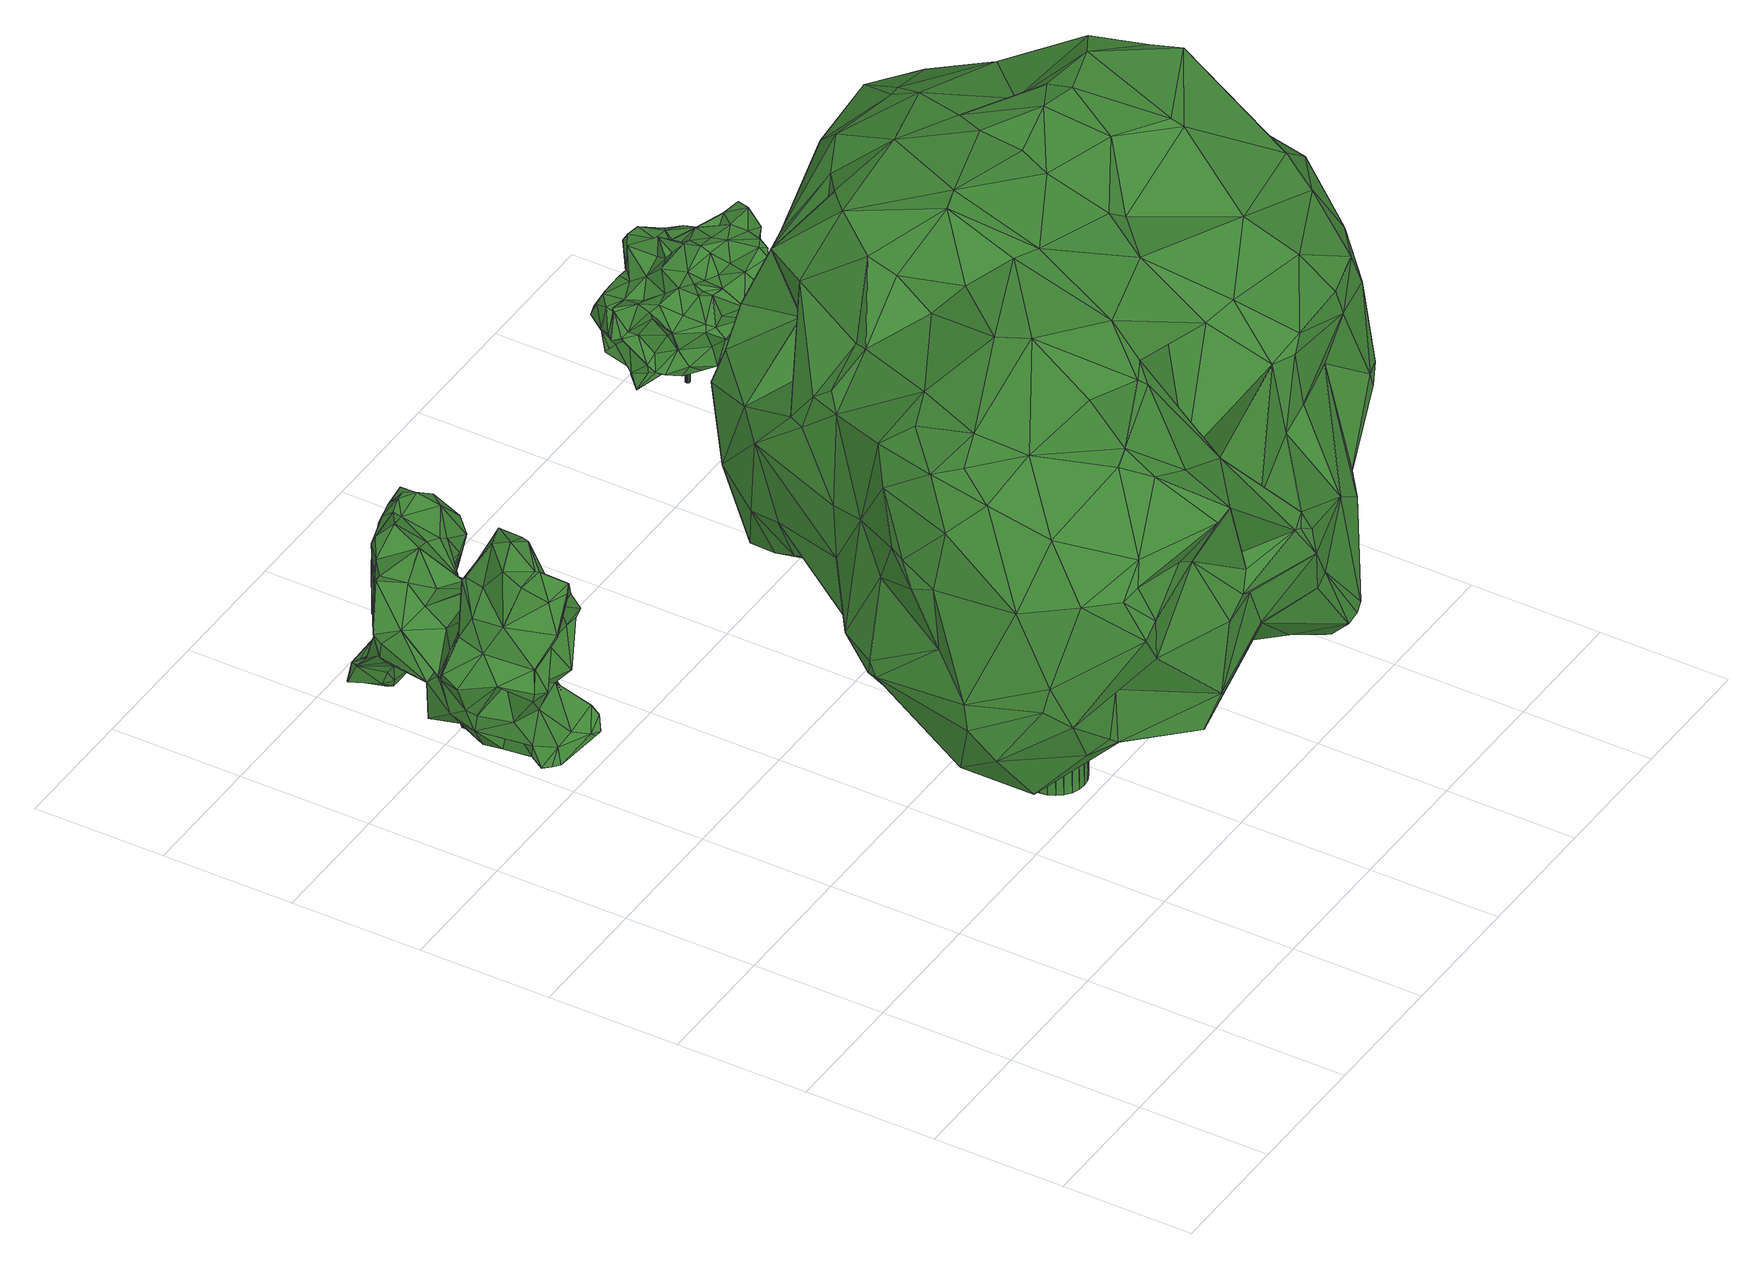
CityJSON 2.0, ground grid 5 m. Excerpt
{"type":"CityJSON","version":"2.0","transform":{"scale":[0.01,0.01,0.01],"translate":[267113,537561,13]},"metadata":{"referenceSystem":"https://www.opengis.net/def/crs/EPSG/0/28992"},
"CityObjects":{
"tree1":{"type":"SolitaryVegetationObject","attributes":{"gtid":415,"crown_width_m":8.39,"crown_median_z":17.99,"crown_r50_m":0.331,"crown_porosity":0.906,"trunk_H_m":4.39,"trunk_DBH_m":0.292,"trunk_radius_m":0.146,"trunk_base_height_m":13.6,"original_gtid":"416"},"geometry":[{"type":"Solid","lod":"3","boundaries":[[[[0,1,2]],[[3,4,5]],[[6,7,8]],[[9,10,1]],[[11,8,12]],[[13,14,15]],[[16,17,18]],[[19,20,15]],[[21,22,23]],[[16,24,25]],[[26,27,28]],[[5,29,30]],[[31,32,24]],[[33,30,34]],[[35,36,37]],[[30,29,34]],[[38,39,40]],[[41,42,43]],[[44,45,46]],[[47,14,48]],[[47,48,49]],[[6,8,11]],[[50,51,52]],[[53,54,55]],[[39,56,57]],[[58,59,44]],[[60,36,35]],[[18,61,16]],[[62,61,18]],[[63,62,18]],[[64,65,66]],[[62,31,61]],[[67,6,68]],[[69,70,23]],[[60,71,36]],[[72,73,74]],[[16,31,24]],[[61,31,16]],[[75,76,77]],[[78,79,13]],[[4,17,16]],[[80,36,71]],[[60,80,71]],[[35,81,32]],[[81,82,72]],[[6,83,7]],[[84,19,15]],[[35,82,81]],[[62,60,85]],[[86,25,24]],[[87,88,89]],[[72,74,86]],[[90,91,92]],[[93,44,46]],[[94,95,19]],[[96,97,98]],[[96,99,100]],[[12,23,11]],[[101,49,102]],[[3,17,4]],[[28,103,104]],[[34,74,33]],[[105,106,17]],[[11,22,6]],[[107,108,109]],[[110,111,98]],[[112,113,114]],[[112,114,115]],[[74,73,33]],[[116,117,118]],[[5,30,3]],[[88,9,89]],[[119,64,120]],[[76,121,122]],[[83,76,122]],[[63,106,114]],[[38,123,39]],[[25,4,16]],[[5,4,25]],[[40,124,38]],[[125,126,127]],[[128,129,83]],[[130,129,128]],[[104,131,132]],[[40,133,134]],[[41,135,15]],[[127,88,87]],[[127,87,125]],[[15,135,13]],[[50,52,125]],[[50,125,87]],[[41,43,78]],[[74,34,29]],[[136,137,109]],[[123,92,138]],[[107,109,137]],[[87,89,139]],[[131,140,141]],[[142,143,144]],[[141,145,131]],[[141,146,145]],[[40,39,57]],[[147,148,149]],[[91,51,139]],[[64,150,120]],[[44,93,151]],[[146,152,142]],[[15,14,84]],[[153,154,155]],[[156,154,153]],[[49,48,40]],[[134,124,40]],[[157,158,20]],[[159,160,105]],[[58,161,116]],[[89,9,55]],[[162,163,130]],[[82,37,129]],[[119,164,64]],[[63,121,75]],[[165,33,27]],[[165,27,26]],[[96,166,97]],[[78,43,79]],[[134,79,43]],[[19,95,20]],[[95,157,20]],[[164,167,168]],[[5,25,29]],[[74,29,86]],[[169,170,171]],[[114,105,160]],[[46,172,93]],[[31,85,32]],[[31,62,85]],[[32,85,35]],[[114,113,122]],[[60,35,85]],[[78,135,41]],[[78,13,135]],[[126,173,174]],[[22,11,23]],[[42,167,43]],[[144,175,57]],[[23,70,21]],[[167,42,94]],[[94,42,95]],[[123,119,120]],[[176,23,12]],[[177,96,98]],[[100,99,178]],[[12,179,176]],[[113,153,180]],[[147,181,115]],[[122,113,180]],[[104,103,182]],[[7,179,8]],[[93,131,145]],[[23,176,69]],[[183,69,176]],[[8,179,12]],[[60,62,184]],[[60,184,80]],[[77,80,184]],[[77,184,75]],[[185,150,186]],[[100,166,96]],[[75,184,62]],[[63,75,62]],[[41,15,158]],[[177,98,47]],[[159,105,17]],[[115,187,112]],[[99,177,188]],[[174,166,100]],[[134,43,164]],[[111,168,84]],[[73,27,33]],[[137,136,91]],[[89,55,54]],[[136,109,108]],[[176,179,83]],[[79,134,189]],[[188,115,181]],[[166,174,190]],[[17,3,159]],[[17,106,18]],[[191,192,193]],[[191,194,192]],[[69,183,155]],[[70,154,21]],[[26,149,148]],[[106,63,18]],[[26,104,149]],[[28,104,26]],[[195,178,99]],[[144,196,197]],[[197,175,144]],[[198,193,199]],[[198,199,200]],[[76,201,77]],[[202,104,182]],[[77,201,36]],[[186,150,64]],[[115,114,160]],[[115,160,147]],[[38,203,123]],[[53,92,91]],[[152,68,22]],[[3,204,159]],[[104,205,149]],[[103,27,73]],[[81,72,206]],[[134,164,124]],[[119,124,164]],[[77,36,80]],[[24,32,206]],[[24,206,86]],[[35,37,82]],[[97,110,98]],[[166,110,97]],[[143,142,152]],[[143,152,22]],[[84,94,19]],[[139,51,50]],[[139,50,87]],[[90,120,150]],[[1,0,53]],[[83,179,7]],[[128,140,182]],[[144,151,142]],[[167,164,43]],[[116,118,0]],[[9,193,10]],[[185,107,137]],[[49,101,47]],[[196,47,101]],[[36,201,37]],[[86,29,25]],[[191,207,126]],[[126,207,127]],[[151,93,142]],[[93,146,142]],[[182,103,162]],[[187,115,188]],[[187,188,177]],[[95,42,157]],[[155,183,180]],[[155,180,153]],[[83,170,169]],[[145,146,93]],[[155,70,69]],[[156,143,154]],[[114,122,121]],[[39,138,56]],[[47,187,177]],[[208,110,209]],[[208,209,210]],[[58,44,161]],[[211,161,44]],[[94,168,167]],[[118,56,138]],[[176,83,183]],[[147,160,159]],[[144,212,213]],[[144,213,196]],[[144,143,212]],[[174,100,194]],[[48,189,133]],[[48,133,40]],[[200,59,198]],[[45,59,200]],[[100,192,194]],[[153,213,212]],[[89,54,139]],[[186,214,185]],[[117,116,161]],[[153,187,213]],[[196,213,187]],[[196,187,47]],[[112,187,153]],[[112,153,113]],[[75,121,76]],[[13,79,189]],[[13,189,14]],[[48,14,189]],[[52,108,215]],[[28,27,103]],[[66,186,64]],[[153,212,156]],[[172,46,205]],[[45,205,46]],[[1,53,55]],[[45,149,205]],[[137,91,90]],[[81,206,32]],[[159,204,147]],[[114,121,63]],[[168,208,65]],[[83,180,183]],[[122,180,83]],[[126,125,215]],[[106,105,114]],[[173,108,107]],[[185,137,150]],[[90,150,137]],[[189,134,133]],[[96,177,99]],[[216,210,209]],[[51,91,136]],[[88,207,9]],[[191,9,207]],[[178,195,181]],[[178,147,199]],[[67,152,141]],[[141,128,217]],[[205,104,132]],[[205,132,172]],[[172,132,93]],[[93,132,131]],[[22,68,6]],[[169,171,217]],[[169,217,128]],[[202,131,104]],[[136,52,51]],[[210,214,186]],[[136,108,52]],[[127,207,88]],[[195,99,188]],[[148,165,26]],[[156,212,143]],[[107,214,173]],[[107,185,214]],[[155,154,70]],[[10,193,198]],[[20,158,15]],[[42,158,157]],[[73,72,162]],[[73,162,103]],[[120,90,123]],[[138,92,118]],[[42,41,158]],[[130,128,162]],[[182,162,128]],[[72,82,162]],[[82,163,162]],[[116,2,58]],[[216,214,210]],[[173,214,216]],[[21,154,22]],[[143,22,154]],[[0,118,92]],[[0,92,53]],[[118,117,56]],[[100,199,192]],[[178,199,100]],[[202,182,140]],[[173,190,174]],[[90,92,123]],[[166,190,110]],[[128,83,169]],[[123,138,39]],[[128,141,140]],[[218,102,49]],[[191,193,9]],[[175,197,102]],[[211,44,144]],[[44,151,144]],[[218,175,102]],[[33,165,30]],[[84,168,94]],[[202,140,131]],[[1,55,9]],[[76,83,129]],[[76,129,201]],[[201,129,37]],[[163,129,130]],[[82,129,163]],[[148,147,204]],[[173,126,215]],[[173,215,108]],[[191,126,194]],[[126,174,194]],[[173,216,190]],[[209,190,216]],[[0,2,116]],[[152,146,141]],[[52,215,125]],[[198,59,10]],[[67,68,152]],[[47,219,14]],[[98,219,47]],[[10,58,2]],[[2,1,10]],[[196,102,197]],[[14,219,84]],[[30,165,3]],[[84,219,98]],[[40,218,49]],[[83,6,170]],[[164,65,64]],[[141,217,171]],[[111,208,168]],[[66,210,186]],[[208,210,66]],[[110,208,111]],[[10,59,58]],[[98,111,84]],[[57,218,40]],[[101,102,196]],[[57,175,218]],[[53,91,54]],[[139,54,91]],[[3,165,204]],[[148,204,165]],[[211,144,161]],[[57,56,161]],[[57,161,144]],[[45,44,59]],[[110,190,209]],[[171,170,67]],[[67,170,6]],[[141,171,67]],[[86,206,72]],[[38,124,203]],[[168,65,164]],[[66,65,208]],[[147,149,199]],[[200,199,149]],[[192,199,193]],[[200,149,45]],[[178,181,147]],[[188,181,195]],[[123,203,119]],[[117,161,56]],[[124,119,203]],[[220,221,222]],[[220,222,223]],[[223,222,224]],[[223,224,225]],[[222,221,226]],[[222,226,224]],[[224,226,227]],[[224,227,225]],[[226,221,228]],[[226,228,227]],[[227,228,229]],[[227,229,225]],[[228,221,230]],[[228,230,229]],[[229,230,231]],[[229,231,225]],[[230,221,232]],[[230,232,231]],[[231,232,233]],[[231,233,225]],[[232,221,234]],[[232,234,233]],[[233,234,235]],[[233,235,225]],[[234,221,236]],[[234,236,235]],[[235,236,237]],[[235,237,225]],[[236,221,238]],[[236,238,237]],[[237,238,239]],[[237,239,225]],[[238,221,240]],[[238,240,239]],[[239,240,241]],[[239,241,225]],[[240,221,242]],[[240,242,241]],[[241,242,243]],[[241,243,225]],[[242,221,244]],[[242,244,243]],[[243,244,245]],[[243,245,225]],[[244,221,246]],[[244,246,245]],[[245,246,247]],[[245,247,225]],[[246,221,248]],[[246,248,247]],[[247,248,249]],[[247,249,225]],[[248,221,250]],[[248,250,249]],[[249,250,251]],[[249,251,225]],[[250,221,252]],[[250,252,251]],[[251,252,253]],[[251,253,225]],[[252,221,254]],[[252,254,253]],[[253,254,255]],[[253,255,225]],[[254,221,256]],[[254,256,255]],[[255,256,257]],[[255,257,225]],[[256,221,258]],[[256,258,257]],[[257,258,259]],[[257,259,225]],[[258,221,260]],[[258,260,259]],[[259,260,261]],[[259,261,225]],[[260,221,262]],[[260,262,261]],[[261,262,263]],[[261,263,225]],[[262,221,264]],[[262,264,263]],[[263,264,265]],[[263,265,225]],[[264,221,266]],[[264,266,265]],[[265,266,267]],[[265,267,225]],[[266,221,268]],[[266,268,267]],[[267,268,269]],[[267,269,225]],[[268,221,220]],[[268,220,269]],[[269,220,223]],[[269,223,225]]]]}]},
"tree2":{"type":"SolitaryVegetationObject","attributes":{"gtid":28,"crown_width_m":23.83,"crown_median_z":28.99,"crown_r50_m":0.425,"crown_porosity":0.891,"trunk_H_m":15.11,"trunk_DBH_m":2.19,"trunk_radius_m":1.09,"trunk_base_height_m":13.88,"original_gtid":"28"},"geometry":[{"type":"Solid","lod":"3","boundaries":[[[[270,271,272]],[[273,274,275]],[[276,277,278]],[[279,276,278]],[[280,281,282]],[[283,281,284]],[[285,286,287]],[[288,289,290]],[[291,292,293]],[[294,295,296]],[[297,298,299]],[[300,273,301]],[[283,302,303]],[[277,304,305]],[[306,307,308]],[[279,309,310]],[[311,312,313]],[[314,315,316]],[[317,316,315]],[[318,319,320]],[[321,322,323]],[[324,325,326]],[[327,325,324]],[[328,329,330]],[[286,331,332]],[[333,334,335]],[[336,337,338]],[[339,338,340]],[[341,342,343]],[[291,295,344]],[[345,346,347]],[[348,349,350]],[[288,351,352]],[[353,354,355]],[[336,338,339]],[[356,357,358]],[[359,360,322]],[[359,330,360]],[[329,360,330]],[[287,361,285]],[[362,363,298]],[[364,365,321]],[[366,356,358]],[[300,367,368]],[[369,340,327]],[[370,371,372]],[[297,373,298]],[[374,375,376]],[[377,378,281]],[[379,352,380]],[[300,381,273]],[[301,273,275]],[[382,383,347]],[[384,385,386]],[[387,312,388]],[[389,384,368]],[[390,271,270]],[[391,392,393]],[[394,395,396]],[[274,273,397]],[[398,399,400]],[[401,399,398]],[[300,368,402]],[[313,312,387]],[[403,404,405]],[[406,404,403]],[[293,407,362]],[[347,408,409]],[[410,407,293]],[[301,411,412]],[[401,413,399]],[[414,415,416]],[[302,297,299]],[[417,336,418]],[[363,419,420]],[[421,420,419]],[[422,378,423]],[[402,368,384]],[[424,299,425]],[[302,299,424]],[[426,375,427]],[[428,352,351]],[[429,317,430]],[[429,430,346]],[[314,431,382]],[[402,432,433]],[[434,435,436]],[[421,419,437]],[[417,418,270]],[[433,432,364]],[[433,364,323]],[[364,321,323]],[[365,364,386]],[[270,418,342]],[[348,438,439]],[[270,342,390]],[[390,342,341]],[[440,359,441]],[[440,441,317]],[[343,342,418]],[[442,271,390]],[[443,348,439]],[[444,445,446]],[[447,448,449]],[[399,373,297]],[[298,425,299]],[[374,450,451]],[[343,404,341]],[[452,453,305]],[[452,305,304]],[[434,451,450]],[[317,315,430]],[[333,414,416]],[[345,454,346]],[[455,453,456]],[[333,457,414]],[[275,274,348]],[[395,394,458]],[[459,460,461]],[[462,463,384]],[[296,464,398]],[[387,344,395]],[[338,337,354]],[[417,337,336]],[[337,465,354]],[[466,467,468]],[[468,403,466]],[[298,363,469]],[[383,431,470]],[[383,470,471]],[[472,327,473]],[[338,354,353]],[[270,290,417]],[[461,339,459]],[[336,339,461]],[[426,474,409]],[[345,409,474]],[[474,426,475]],[[476,477,409]],[[410,310,309]],[[382,315,314]],[[363,420,425]],[[326,449,478]],[[293,413,291]],[[479,431,314]],[[336,461,418]],[[418,461,343]],[[363,425,469]],[[480,288,290]],[[398,464,401]],[[366,296,356]],[[296,357,356]],[[425,298,469]],[[476,376,477]],[[380,393,379]],[[481,468,482]],[[468,483,482]],[[484,485,445]],[[319,486,436]],[[319,436,431]],[[442,390,406]],[[390,341,406]],[[458,487,395]],[[385,384,463]],[[378,346,423]],[[488,489,490]],[[339,340,369]],[[459,339,369]],[[395,295,294]],[[324,491,327]],[[327,491,473]],[[367,492,493]],[[296,398,357]],[[494,495,475]],[[422,475,495]],[[496,497,278]],[[498,499,416]],[[447,500,448]],[[501,502,421]],[[407,503,437]],[[450,435,434]],[[504,277,276]],[[278,497,505]],[[492,452,493]],[[400,506,357]],[[362,407,363]],[[424,372,303]],[[309,407,410]],[[507,508,379]],[[509,508,507]],[[400,357,398]],[[510,458,394]],[[511,397,323]],[[388,512,410]],[[513,514,515]],[[400,307,506]],[[516,307,400]],[[405,517,403]],[[468,442,406]],[[468,406,403]],[[348,350,275]],[[326,325,353]],[[378,429,346]],[[377,429,378]],[[484,334,485]],[[401,464,413]],[[421,437,518]],[[413,464,291]],[[407,309,503]],[[304,504,467]],[[519,520,521]],[[466,304,467]],[[522,452,304]],[[283,284,495]],[[284,422,495]],[[523,479,314]],[[426,477,375]],[[409,477,426]],[[504,483,467]],[[375,524,427]],[[321,525,322]],[[302,516,297]],[[526,489,521]],[[436,486,434]],[[431,436,470]],[[303,372,282]],[[490,489,526]],[[454,423,346]],[[349,527,331]],[[369,528,459]],[[331,411,349]],[[498,460,490]],[[405,334,484]],[[405,484,517]],[[529,389,485]],[[529,485,334]],[[530,318,320]],[[466,403,517]],[[466,517,304]],[[287,501,518]],[[454,531,422]],[[382,430,315]],[[346,430,382]],[[505,503,279]],[[498,416,415]],[[514,488,369]],[[498,490,526]],[[369,488,528]],[[459,490,460]],[[532,518,437]],[[490,528,488]],[[490,459,528]],[[488,514,513]],[[498,415,460]],[[349,411,350]],[[333,499,334]],[[341,404,406]],[[279,503,309]],[[506,307,427]],[[451,434,533]],[[506,427,524]],[[358,506,524]],[[506,358,357]],[[438,274,534]],[[438,534,360]],[[405,335,334]],[[404,335,405]],[[494,306,495]],[[471,376,476]],[[517,444,304]],[[535,502,370]],[[371,370,502]],[[518,501,421]],[[519,521,513]],[[389,493,522]],[[368,493,389]],[[301,412,300]],[[517,484,444]],[[444,484,445]],[[385,463,536]],[[535,421,502]],[[371,502,537]],[[467,483,468]],[[396,478,449]],[[412,367,300]],[[396,449,510]],[[324,478,491]],[[363,407,437]],[[347,346,382]],[[280,538,328]],[[370,421,535]],[[471,435,376]],[[348,527,349]],[[298,539,362]],[[540,491,478]],[[478,541,540]],[[488,513,521]],[[489,488,521]],[[503,505,532]],[[303,282,281]],[[424,303,302]],[[504,304,277]],[[338,353,325]],[[334,499,529]],[[331,456,411]],[[453,411,456]],[[533,515,514]],[[434,515,533]],[[374,376,450]],[[523,316,525]],[[523,525,321]],[[384,386,402]],[[389,529,384]],[[384,529,462]],[[530,520,318]],[[542,520,530]],[[412,492,367]],[[453,492,412]],[[543,396,544]],[[311,508,312]],[[354,465,355]],[[509,392,310]],[[392,509,507]],[[379,545,352]],[[370,420,421]],[[510,394,396]],[[358,546,366]],[[524,546,358]],[[496,547,361]],[[326,478,324]],[[307,516,308]],[[455,305,453]],[[347,383,408]],[[363,437,419]],[[424,370,372]],[[366,548,549]],[[450,376,435]],[[369,327,472]],[[512,388,508]],[[487,458,550]],[[487,550,311]],[[533,551,451]],[[536,463,552]],[[377,330,440]],[[428,351,271]],[[275,411,301]],[[350,411,275]],[[318,520,553]],[[432,386,364]],[[322,511,323]],[[544,396,395]],[[294,544,395]],[[554,541,551]],[[521,552,526]],[[479,555,556]],[[479,556,431]],[[536,552,542]],[[557,470,436]],[[471,470,557]],[[283,303,281]],[[366,546,548]],[[496,278,547]],[[404,343,457]],[[558,365,386]],[[537,502,501]],[[371,537,328]],[[331,286,285]],[[534,511,322]],[[518,532,287]],[[345,347,409]],[[284,281,378]],[[537,287,286]],[[537,501,287]],[[274,438,348]],[[427,307,306]],[[427,306,426]],[[316,523,314]],[[388,410,292]],[[387,487,313]],[[395,487,387]],[[548,541,478]],[[485,446,445]],[[408,383,471]],[[510,449,458]],[[548,551,541]],[[434,486,515]],[[513,515,559]],[[486,559,515]],[[422,423,454]],[[474,531,345]],[[329,439,360]],[[438,360,439]],[[471,476,408]],[[409,408,476]],[[492,453,452]],[[328,560,443]],[[533,473,540]],[[491,540,473]],[[415,414,561]],[[415,561,460]],[[460,561,461]],[[343,461,561]],[[453,412,411]],[[543,478,396]],[[530,320,536]],[[530,536,542]],[[294,296,549]],[[374,524,375]],[[549,544,294]],[[549,548,544]],[[520,542,552]],[[520,552,521]],[[562,448,289]],[[366,549,296]],[[340,325,327]],[[462,552,463]],[[400,297,516]],[[328,330,377]],[[328,377,280]],[[399,297,400]],[[449,448,458]],[[458,448,562]],[[545,311,550]],[[352,428,380]],[[332,560,286]],[[332,443,560]],[[335,404,457]],[[316,563,525]],[[564,320,319]],[[472,473,514]],[[532,496,287]],[[361,287,496]],[[533,540,551]],[[540,554,551]],[[322,563,359]],[[322,525,563]],[[402,386,432]],[[532,437,503]],[[282,372,371]],[[431,556,319]],[[537,560,328]],[[504,565,483]],[[558,386,385]],[[359,440,330]],[[524,451,546]],[[551,548,546]],[[317,429,440]],[[367,493,368]],[[553,486,318]],[[486,319,318]],[[286,560,537]],[[270,272,480]],[[317,441,316]],[[285,456,331]],[[285,455,456]],[[305,278,277]],[[373,539,298]],[[424,420,370]],[[425,420,424]],[[532,505,566]],[[532,566,496]],[[272,271,351]],[[353,355,500]],[[553,520,519]],[[443,439,329]],[[443,329,328]],[[283,308,302]],[[516,302,308]],[[442,482,428]],[[567,449,326]],[[447,449,567]],[[447,567,326]],[[527,332,331]],[[481,442,468]],[[474,475,531]],[[422,531,475]],[[359,563,441]],[[316,441,563]],[[534,322,360]],[[443,332,348]],[[348,332,527]],[[382,431,383]],[[519,513,559]],[[279,310,392]],[[279,392,276]],[[410,509,310]],[[512,509,410]],[[274,397,534]],[[500,290,289]],[[562,288,568]],[[495,308,283]],[[306,308,495]],[[313,487,311]],[[345,531,454]],[[280,377,281]],[[377,440,429]],[[284,378,422]],[[305,547,278]],[[278,505,279]],[[305,455,547]],[[455,285,547]],[[361,547,285]],[[541,554,540]],[[569,566,505]],[[433,381,402]],[[464,296,295]],[[344,295,395]],[[551,546,451]],[[509,512,508]],[[479,564,555]],[[523,564,479]],[[536,320,385]],[[543,548,478]],[[543,544,548]],[[320,558,385]],[[462,529,499]],[[335,457,333]],[[290,270,480]],[[570,389,522]],[[399,539,373]],[[399,293,539]],[[399,413,293]],[[362,539,293]],[[371,538,282]],[[282,538,280]],[[371,328,538]],[[374,451,524]],[[557,436,435]],[[557,435,471]],[[375,477,376]],[[392,507,393]],[[507,379,393]],[[271,442,428]],[[391,504,276]],[[391,276,392]],[[352,545,568]],[[352,568,288]],[[312,508,388]],[[380,428,482]],[[426,306,475]],[[444,446,304]],[[494,475,306]],[[340,338,325]],[[550,568,545]],[[550,458,568]],[[344,387,292]],[[388,292,387]],[[344,292,291]],[[293,292,410]],[[379,508,545]],[[311,545,508]],[[458,562,568]],[[452,522,493]],[[290,465,417]],[[519,559,553]],[[553,559,486]],[[561,457,343]],[[464,295,291]],[[569,505,497]],[[569,497,566]],[[561,414,457]],[[321,365,523]],[[326,500,447]],[[353,500,326]],[[558,320,365]],[[416,499,333]],[[564,523,365]],[[365,320,564]],[[533,514,473]],[[369,472,514]],[[485,389,446]],[[534,397,511]],[[570,446,389]],[[522,304,446]],[[570,522,446]],[[504,391,565]],[[562,289,288]],[[571,402,381]],[[571,381,300]],[[564,556,555]],[[319,556,564]],[[526,499,498]],[[552,499,526]],[[462,499,552]],[[571,300,402]],[[566,497,496]],[[289,448,500]],[[381,433,397]],[[323,397,433]],[[381,397,273]],[[417,465,337]],[[500,355,465]],[[500,465,290]],[[481,482,442]],[[480,351,288]],[[272,351,480]],[[482,393,380]],[[483,393,482]],[[565,393,483]],[[391,393,565]],[[572,573,574]],[[572,574,575]],[[575,574,576]],[[575,576,577]],[[574,573,578]],[[574,578,576]],[[576,578,579]],[[576,579,577]],[[578,573,580]],[[578,580,579]],[[579,580,581]],[[579,581,577]],[[580,573,582]],[[580,582,581]],[[581,582,583]],[[581,583,577]],[[582,573,584]],[[582,584,583]],[[583,584,585]],[[583,585,577]],[[584,573,586]],[[584,586,585]],[[585,586,587]],[[585,587,577]],[[586,573,588]],[[586,588,587]],[[587,588,589]],[[587,589,577]],[[588,573,590]],[[588,590,589]],[[589,590,591]],[[589,591,577]],[[590,573,592]],[[590,592,591]],[[591,592,593]],[[591,593,577]],[[592,573,594]],[[592,594,593]],[[593,594,595]],[[593,595,577]],[[594,573,596]],[[594,596,595]],[[595,596,597]],[[595,597,577]],[[596,573,598]],[[596,598,597]],[[597,598,599]],[[597,599,577]],[[598,573,600]],[[598,600,599]],[[599,600,601]],[[599,601,577]],[[600,573,602]],[[600,602,601]],[[601,602,603]],[[601,603,577]],[[602,573,604]],[[602,604,603]],[[603,604,605]],[[603,605,577]],[[604,573,606]],[[604,606,605]],[[605,606,607]],[[605,607,577]],[[606,573,608]],[[606,608,607]],[[607,608,609]],[[607,609,577]],[[608,573,610]],[[608,610,609]],[[609,610,611]],[[609,611,577]],[[610,573,612]],[[610,612,611]],[[611,612,613]],[[611,613,577]],[[612,573,614]],[[612,614,613]],[[613,614,615]],[[613,615,577]],[[614,573,616]],[[614,616,615]],[[615,616,617]],[[615,617,577]],[[616,573,618]],[[616,618,617]],[[617,618,619]],[[617,619,577]],[[618,573,620]],[[618,620,619]],[[619,620,621]],[[619,621,577]],[[620,573,572]],[[620,572,621]],[[621,572,575]],[[621,575,577]]]]}]},
"tree3":{"type":"SolitaryVegetationObject","attributes":{"gtid":508,"crown_width_m":5.9,"crown_median_z":17.26,"crown_r50_m":0.265,"crown_porosity":0.915,"trunk_H_m":3.36,"trunk_DBH_m":0.164,"trunk_radius_m":0.0822,"trunk_base_height_m":13.9,"original_gtid":"510"},"geometry":[{"type":"Solid","lod":"3","boundaries":[[[[622,623,624]],[[625,626,627]],[[628,629,630]],[[631,632,633]],[[634,635,636]],[[637,638,639]],[[637,639,640]],[[641,642,643]],[[644,645,646]],[[647,648,649]],[[650,651,652]],[[653,654,640]],[[655,656,657]],[[658,659,660]],[[661,662,663]],[[650,652,664]],[[665,666,667]],[[668,669,670]],[[671,672,673]],[[674,675,676]],[[677,678,679]],[[680,681,682]],[[680,682,634]],[[683,684,668]],[[680,634,685]],[[686,687,688]],[[689,690,691]],[[689,691,641]],[[692,673,693]],[[694,695,696]],[[635,634,682]],[[697,659,698]],[[655,657,699]],[[700,626,625]],[[701,702,646]],[[703,655,699]],[[704,649,705]],[[706,705,649]],[[707,708,709]],[[710,709,708]],[[711,656,712]],[[657,656,711]],[[713,714,715]],[[707,709,681]],[[716,681,709]],[[670,717,718]],[[697,678,719]],[[714,720,715]],[[721,677,679]],[[722,683,723]],[[721,690,724]],[[716,660,635]],[[725,633,726]],[[727,694,696]],[[728,629,628]],[[729,629,728]],[[727,730,694]],[[700,731,732]],[[652,651,733]],[[734,721,735]],[[736,658,710]],[[737,662,661]],[[738,695,730]],[[739,740,728]],[[741,740,739]],[[683,742,743]],[[636,660,744]],[[635,660,636]],[[660,745,744]],[[704,705,746]],[[747,681,669]],[[647,748,648]],[[745,749,744]],[[750,751,752]],[[716,682,681]],[[737,675,647]],[[753,742,754]],[[750,752,755]],[[702,756,664]],[[625,731,700]],[[670,718,723]],[[754,757,695]],[[738,754,695]],[[758,713,696]],[[759,760,761]],[[652,762,664]],[[650,763,663]],[[664,762,702]],[[673,692,671]],[[683,764,671]],[[765,708,707]],[[727,696,713]],[[689,641,643]],[[692,766,669]],[[747,669,766]],[[767,646,645]],[[627,687,686]],[[627,686,761]],[[679,622,624]],[[699,768,703]],[[758,769,770]],[[643,642,771]],[[772,698,736]],[[658,736,698]],[[644,646,773]],[[644,773,774]],[[775,776,777]],[[730,695,694]],[[631,778,632]],[[768,752,751]],[[632,674,779]],[[733,780,654]],[[651,780,733]],[[781,759,761]],[[640,712,656]],[[640,656,655]],[[642,743,753]],[[686,688,782]],[[697,783,659]],[[749,760,744]],[[784,760,749]],[[735,693,673]],[[714,759,785]],[[697,630,786]],[[697,719,630]],[[625,627,787]],[[667,666,788]],[[784,783,789]],[[778,790,674]],[[778,674,632]],[[698,659,658]],[[687,627,626]],[[751,687,626]],[[703,626,700]],[[751,626,768]],[[703,768,626]],[[773,646,774]],[[791,792,632]],[[793,794,790]],[[795,766,692]],[[784,761,760]],[[650,663,651]],[[667,796,733]],[[671,692,684]],[[681,680,717]],[[797,705,798]],[[798,705,706]],[[774,762,799]],[[795,692,800]],[[672,671,764]],[[672,764,641]],[[763,756,801]],[[701,646,802]],[[646,767,802]],[[671,684,683]],[[689,803,767]],[[630,804,628]],[[775,677,776]],[[644,805,777]],[[746,780,663]],[[651,663,780]],[[739,665,741]],[[652,796,762]],[[806,735,721]],[[653,640,741]],[[762,796,799]],[[665,667,733]],[[800,807,795]],[[707,807,800]],[[716,709,660]],[[658,660,709]],[[793,753,754]],[[738,808,754]],[[754,808,793]],[[647,675,794]],[[809,725,726]],[[809,726,791]],[[726,633,632]],[[632,779,791]],[[736,678,772]],[[786,783,697]],[[711,712,798]],[[810,717,680]],[[731,625,787]],[[731,787,729]],[[794,675,790]],[[674,790,675]],[[722,718,714]],[[759,714,718]],[[789,627,784]],[[784,627,761]],[[787,627,789]],[[793,811,794]],[[808,811,793]],[[637,640,638]],[[655,638,640]],[[786,630,729]],[[723,718,722]],[[789,783,786]],[[787,786,729]],[[789,786,787]],[[690,721,734]],[[641,764,642]],[[812,735,806]],[[710,708,813]],[[810,680,685]],[[748,647,814]],[[794,814,647]],[[643,815,689]],[[689,815,803]],[[668,670,723]],[[745,659,783]],[[816,817,648]],[[660,659,745]],[[818,774,788]],[[762,646,702]],[[798,712,797]],[[710,658,709]],[[737,704,819]],[[746,819,704]],[[737,661,675]],[[670,669,717]],[[681,717,669]],[[735,812,693]],[[798,817,711]],[[816,711,817]],[[654,797,712]],[[736,710,813]],[[801,779,676]],[[733,796,652]],[[758,696,695]],[[797,780,746]],[[779,820,821]],[[661,663,822]],[[630,629,729]],[[654,780,797]],[[726,792,791]],[[792,726,632]],[[643,771,725]],[[648,817,649]],[[663,662,819]],[[809,791,821]],[[774,646,762]],[[713,755,727]],[[648,748,816]],[[718,685,759]],[[823,816,748]],[[818,788,666]],[[633,725,771]],[[633,771,631]],[[768,824,752]],[[813,708,765]],[[760,825,636]],[[697,698,772]],[[772,678,697]],[[703,638,655]],[[654,653,733]],[[665,733,653]],[[781,785,759]],[[628,804,826]],[[630,719,827]],[[828,770,769]],[[678,736,622]],[[678,622,679]],[[699,824,768]],[[640,740,741]],[[700,638,703]],[[672,735,673]],[[666,739,804]],[[666,665,739]],[[747,795,807]],[[683,668,723]],[[750,755,715]],[[751,750,715]],[[747,807,681]],[[707,681,807]],[[823,730,829]],[[642,830,771]],[[631,771,830]],[[727,829,730]],[[742,828,757]],[[757,769,758]],[[828,769,757]],[[730,823,814]],[[748,814,823]],[[685,634,825]],[[831,742,753]],[[743,742,831]],[[743,831,753]],[[764,683,743]],[[764,743,642]],[[701,832,809]],[[725,809,832]],[[746,705,797]],[[818,805,774]],[[776,721,724]],[[829,752,824]],[[829,824,823]],[[793,790,778]],[[643,725,815]],[[777,805,818]],[[781,720,785]],[[715,720,782]],[[686,782,720]],[[745,783,833]],[[740,640,639]],[[724,690,834]],[[715,755,713]],[[727,755,829]],[[752,829,755]],[[779,821,791]],[[661,822,676]],[[781,761,686]],[[638,700,732]],[[753,631,830]],[[753,830,642]],[[793,778,753]],[[631,753,778]],[[676,779,674]],[[690,689,834]],[[812,623,765]],[[813,765,623]],[[701,821,702]],[[809,821,701]],[[806,623,812]],[[664,756,650]],[[731,729,732]],[[636,825,634]],[[810,835,717]],[[685,835,810]],[[759,825,760]],[[685,825,759]],[[653,741,665]],[[636,744,760]],[[749,833,784]],[[783,784,833]],[[781,686,720]],[[742,722,828]],[[758,695,757]],[[720,714,785]],[[713,770,714]],[[758,770,713]],[[804,630,827]],[[678,827,719]],[[734,691,690]],[[734,672,691]],[[641,691,672]],[[716,635,682]],[[717,835,718]],[[757,754,742]],[[685,718,835]],[[742,683,722]],[[678,677,827]],[[712,836,654]],[[820,756,821]],[[820,801,756]],[[692,669,684]],[[668,684,669]],[[775,777,818]],[[702,821,756]],[[728,732,729]],[[676,675,661]],[[714,770,828]],[[722,714,828]],[[774,805,644]],[[763,822,663]],[[666,804,775]],[[827,677,775]],[[827,775,804]],[[801,822,763]],[[676,822,801]],[[666,775,818]],[[707,800,837]],[[707,837,765]],[[763,650,756]],[[745,833,749]],[[803,815,802]],[[824,699,838]],[[824,838,823]],[[699,657,838]],[[725,802,815]],[[816,838,711]],[[788,774,799]],[[788,799,667]],[[803,802,767]],[[649,704,647]],[[647,704,737]],[[667,799,796]],[[734,735,672]],[[806,624,623]],[[820,779,801]],[[663,819,746]],[[645,834,767]],[[724,834,644]],[[623,622,813]],[[737,819,662]],[[689,767,834]],[[817,798,706]],[[740,639,728]],[[814,794,811]],[[814,811,730]],[[730,811,738]],[[738,811,808]],[[751,688,687]],[[715,688,751]],[[715,782,688]],[[813,622,736]],[[706,649,817]],[[654,836,640]],[[712,640,836]],[[802,725,832]],[[802,832,701]],[[657,711,838]],[[823,838,816]],[[739,826,804]],[[747,766,795]],[[765,693,812]],[[837,800,693]],[[837,693,765]],[[638,732,639]],[[728,639,732]],[[645,644,834]],[[721,624,806]],[[679,624,721]],[[677,721,776]],[[739,728,826]],[[628,826,728]],[[692,693,800]],[[777,776,724]],[[724,644,777]],[[839,840,841]],[[839,841,842]],[[842,841,843]],[[842,843,844]],[[841,840,845]],[[841,845,843]],[[843,845,846]],[[843,846,844]],[[845,840,847]],[[845,847,846]],[[846,847,848]],[[846,848,844]],[[847,840,849]],[[847,849,848]],[[848,849,850]],[[848,850,844]],[[849,840,851]],[[849,851,850]],[[850,851,852]],[[850,852,844]],[[851,840,853]],[[851,853,852]],[[852,853,854]],[[852,854,844]],[[853,840,855]],[[853,855,854]],[[854,855,856]],[[854,856,844]],[[855,840,857]],[[855,857,856]],[[856,857,858]],[[856,858,844]],[[857,840,859]],[[857,859,858]],[[858,859,860]],[[858,860,844]],[[859,840,861]],[[859,861,860]],[[860,861,862]],[[860,862,844]],[[861,840,863]],[[861,863,862]],[[862,863,864]],[[862,864,844]],[[863,840,865]],[[863,865,864]],[[864,865,866]],[[864,866,844]],[[865,840,867]],[[865,867,866]],[[866,867,868]],[[866,868,844]],[[867,840,869]],[[867,869,868]],[[868,869,870]],[[868,870,844]],[[869,840,871]],[[869,871,870]],[[870,871,872]],[[870,872,844]],[[871,840,873]],[[871,873,872]],[[872,873,874]],[[872,874,844]],[[873,840,875]],[[873,875,874]],[[874,875,876]],[[874,876,844]],[[875,840,877]],[[875,877,876]],[[876,877,878]],[[876,878,844]],[[877,840,879]],[[877,879,878]],[[878,879,880]],[[878,880,844]],[[879,840,881]],[[879,881,880]],[[880,881,882]],[[880,882,844]],[[881,840,883]],[[881,883,882]],[[882,883,884]],[[882,884,844]],[[883,840,885]],[[883,885,884]],[[884,885,886]],[[884,886,844]],[[885,840,887]],[[885,887,886]],[[886,887,888]],[[886,888,844]],[[887,840,839]],[[887,839,888]],[[888,839,842]],[[888,842,844]]]]}]}
},
"vertices":[
[334,2849,690],[466,2915,814],[435,2887,678],[916,3266,688],[1022,3255,580],[986,3336,663],[459,3340,300],[471,3352,255],[455,3355,218],[561,2910,838],[556,2915,717],[453,3352,217],[489,3344,198],[394,2561,206],[560,2638,204],[565,2585,198],[1052,3279,529],[979,3202,550],[979,3237,396],[636,2516,303],[587,2448,278],[497,3223,279],[438,3307,312],[506,3249,215],[1077,3441,527],[1055,3410,576],[667,3296,766],[785,3373,707],[623,3343,724],[983,3406,645],[894,3346,727],[1075,3408,461],[1056,3480,412],[844,3389,718],[879,3391,719],[922,3540,340],[860,3457,220],[784,3456,242],[299,2755,416],[276,2786,441],[312,2772,336],[438,2512,211],[547,2462,289],[447,2528,274],[386,3102,581],[501,3147,687],[402,3210,736],[561,2803,272],[433,2736,192],[419,2804,194],[530,2667,909],[413,2653,923],[538,2654,905],[351,2805,774],[441,2818,840],[469,2902,829],[285,2887,522],[288,2853,392],[480,2984,573],[498,3077,618],[1003,3457,249],[1053,3304,458],[1041,3360,324],[931,3233,371],[389,2535,543],[468,2603,502],[498,2616,663],[460,3284,338],[440,3309,315],[543,3226,190],[522,3212,232],[935,3402,173],[891,3493,542],[782,3414,672],[908,3463,624],[884,3283,305],[823,3324,288],[909,3373,210],[416,2534,210],[393,2560,209],[935,3398,172],[925,3529,411],[838,3471,385],[628,3352,288],[641,2585,303],[1046,3440,342],[1029,3490,601],[536,2766,989],[632,2871,942],[522,2831,967],[368,2574,636],[350,2684,785],[318,2744,670],[343,3187,559],[628,2509,339],[622,2473,317],[800,2813,543],[798,2780,556],[707,2736,372],[725,2884,579],[727,2875,674],[415,2874,272],[395,2878,269],[678,3394,635],[554,3300,689],[926,3198,509],[928,3198,493],[555,2557,819],[576,2564,867],[554,2557,840],[710,2672,496],[641,2701,421],[663,3114,388],[661,3159,346],[836,3213,423],[712,3074,443],[353,2892,605],[288,2892,531],[249,2862,579],[328,2555,536],[323,2545,574],[856,3236,368],[692,3239,357],[277,2664,589],[354,2646,395],[619,2748,944],[678,2726,771],[631,2778,941],[651,3365,416],[733,3408,328],[664,3359,409],[423,3236,605],[430,3235,653],[454,2725,301],[391,2594,291],[417,2535,207],[476,2583,845],[448,2532,747],[241,2799,546],[424,2731,952],[539,3266,530],[492,3254,487],[371,3177,446],[418,3179,393],[363,2990,421],[401,3223,569],[401,3214,541],[727,3084,587],[744,3217,670],[648,3189,720],[369,2571,635],[360,3165,516],[395,3194,431],[599,3113,318],[491,3192,322],[563,3167,279],[493,3174,367],[586,2446,281],[568,2453,272],[842,3196,626],[755,3229,478],[350,2939,477],[762,3414,536],[817,3391,428],[414,2583,435],[783,3341,702],[798,2759,582],[512,2516,300],[551,2602,450],[557,3286,312],[477,3314,315],[484,3294,325],[414,3225,719],[691,2626,722],[723,2776,705],[342,2972,289],[552,3253,170],[707,2843,394],[713,2902,590],[532,3347,213],[601,3174,288],[663,3058,550],[663,3381,568],[574,3227,195],[943,3362,243],[454,2537,730],[463,2564,699],[568,2939,391],[638,2900,457],[394,2597,240],[680,2741,582],[592,2844,844],[690,2938,731],[672,2950,735],[700,2908,726],[710,2901,587],[440,2963,300],[383,2990,283],[625,2973,648],[676,3034,622],[607,3096,613],[785,3453,241],[560,3262,556],[374,2689,524],[802,3200,654],[456,3228,715],[985,3485,527],[631,2836,906],[586,2558,497],[672,2594,646],[626,2603,641],[393,2974,457],[456,3126,430],[541,2994,434],[548,2587,781],[586,2646,830],[696,2589,671],[571,3220,413],[394,2876,272],[584,2696,302],[640,2995,60],[625,2995,60],[639,2999,60],[623,2999,500],[622,3003,500],[608,2999,499],[638,3002,60],[621,3006,500],[635,3005,60],[618,3009,499],[632,3008,60],[615,3012,499],[629,3009,60],[612,3013,499],[625,3010,60],[608,3014,499],[621,3009,60],[604,3013,499],[618,3008,60],[601,3012,499],[615,3005,59],[598,3009,499],[612,3002,59],[595,3006,499],[611,2999,59],[594,3003,499],[610,2995,59],[593,2999,499],[611,2991,59],[594,2995,499],[612,2988,59],[595,2992,499],[615,2985,60],[598,2989,499],[618,2982,60],[601,2986,499],[621,2981,60],[604,2985,499],[625,2980,60],[608,2984,499],[629,2981,60],[612,2985,499],[632,2982,60],[615,2986,500],[635,2985,60],[618,2989,500],[638,2988,60],[621,2992,500],[639,2991,60],[622,2995,500],
[184,368,1399],[308,386,1192],[388,346,1222],[1234,2292,1077],[1344,2293,1112],[1320,2258,1003],[1138,761,1067],[959,1062,993],[1161,1032,1203],[1614,935,1054],[2262,1764,1741],[2427,1753,1926],[2467,1589,1580],[2701,1438,1972],[2461,1747,1982],[1339,1599,1158],[1586,1871,1229],[1733,1595,1421],[723,111,1285],[768,107,1563],[442,196,1588],[1861,283,1397],[1741,332,1248],[1993,411,1278],[1632,335,1814],[1925,428,1752],[1950,371,1970],[2431,934,1542],[2585,922,1244],[2490,1070,1481],[912,2058,1016],[1062,2061,930],[2615,1290,1772],[2524,1547,1608],[797,1218,930],[1046,1449,1100],[2494,1158,2155],[2532,867,2046],[2598,1179,2017],[1947,662,998],[1551,652,1044],[1478,68,1090],[1564,185,945],[1566,87,1074],[1425,2031,2417],[1715,1988,2407],[1582,2186,2222],[1858,2181,2278],[960,1630,2372],[1026,1767,2464],[949,1889,2171],[1132,2226,1817],[1627,2300,1768],[1386,2308,1515],[785,291,2119],[644,323,2172],[738,88,2071],[648,441,2242],[2096,1976,1363],[1871,2263,1469],[1932,2205,1752],[1534,1979,936],[1599,2002,1030],[264,1165,1663],[289,1317,1353],[175,1153,1374],[198,344,1908],[291,237,1910],[387,234,2027],[259,496,2092],[567,420,2224],[33,687,1359],[114,443,1478],[30,699,1467],[1747,196,1398],[2221,1526,2504],[2124,1823,2340],[1880,1603,2434],[1600,2113,990],[1498,2101,897],[1398,2142,925],[430,339,1184],[674,150,1151],[677,98,2045],[345,213,1945],[581,189,1907],[1922,383,2077],[2121,443,2068],[1900,513,2197],[1778,2291,1793],[1827,2281,1487],[1347,1536,1230],[2370,709,1207],[2424,922,1138],[996,2205,1723],[1095,1969,1889],[1617,342,2122],[879,1941,1044],[680,1916,1366],[449,696,2244],[2316,1521,1063],[2230,1611,1191],[2483,1453,1452],[2380,720,1346],[1626,1024,2336],[1989,1013,2479],[1782,1173,2511],[2022,1936,1843],[2364,1771,2128],[1109,334,1148],[768,376,991],[1075,2184,1202],[1726,1888,2450],[1658,1692,2477],[607,1860,1722],[609,1721,1890],[758,1989,1727],[1614,102,1081],[1577,212,923],[628,1780,1406],[80,602,1233],[915,749,1110],[1233,652,1073],[780,426,1001],[1203,45,1688],[1598,170,1509],[1201,88,1743],[1279,2292,1233],[2192,442,1912],[2309,552,1556],[2409,639,1917],[2193,392,1592],[737,2063,1465],[365,1039,1028],[147,1111,1339],[224,1189,1277],[159,791,1077],[2058,681,1029],[1899,1494,2526],[2076,1443,2566],[1831,511,1022],[1356,2082,906],[1042,1873,937],[2144,370,1536],[110,953,1802],[140,1006,1885],[175,1069,1886],[329,169,1747],[124,421,1581],[2264,1036,1174],[2452,1096,1194],[2196,1467,1021],[2547,1671,2138],[2387,1743,2168],[2481,1368,1432],[2591,1001,1249],[2318,1211,2512],[2297,801,2244],[468,356,1152],[2121,2100,2198],[1774,1999,2393],[1388,1783,2519],[920,2215,1632],[986,2222,1469],[1245,1133,2412],[1545,1283,2469],[1237,1461,2536],[2201,1021,1186],[1581,2176,1188],[1618,2142,1195],[1990,2141,2090],[1818,2165,2151],[255,561,991],[1649,2062,1222],[423,1293,1174],[450,1352,1206],[536,1359,1213],[922,135,1669],[869,115,1605],[1106,54,1743],[1537,1036,2405],[1418,844,2375],[948,1665,1048],[1065,1822,939],[2301,1655,2368],[1289,1603,1138],[1344,1962,1066],[128,857,1573],[1201,26,1592],[213,719,2179],[133,834,2070],[107,543,1864],[463,1468,1713],[573,1656,1895],[2108,361,1611],[379,162,1804],[499,982,949],[523,931,941],[510,828,948],[2580,937,1232],[1598,1576,2499],[1768,1428,2548],[808,675,2247],[966,583,2262],[2312,1345,2478],[2385,1407,2300],[1895,1391,2557],[1973,1054,2507],[1068,323,1967],[1283,1967,2371],[405,334,1427],[480,589,1151],[711,449,1023],[638,801,982],[403,1316,1208],[446,1388,1245],[1143,1430,2532],[1370,94,1373],[430,900,2269],[421,1124,2216],[242,959,2198],[978,550,2247],[1021,1819,954],[884,1870,1057],[2392,1385,2256],[2659,1492,2035],[1421,1399,1386],[1241,983,1387],[243,1142,2067],[386,1314,1765],[681,200,1839],[2030,1677,1194],[2229,1576,1071],[1957,887,1032],[907,886,986],[1616,950,1070],[2290,694,2136],[1255,562,1097],[1414,260,1010],[1477,369,968],[1140,52,1731],[1421,2302,1487],[1534,301,932],[805,1043,2369],[843,922,2386],[1149,1175,2419],[2586,852,1915],[375,1181,1135],[2073,1472,1170],[948,1377,2238],[751,1514,2165],[575,1181,2236],[916,1546,1161],[1141,2077,2177],[1848,697,2319],[1452,2110,1920],[353,1226,2148],[1587,2093,972],[297,859,2227],[476,1463,1485],[786,1572,2142],[2326,1573,2376],[1841,1207,1380],[1109,770,2345],[1501,2260,1468],[2240,1536,1046],[605,1630,2014],[2023,1710,1210],[2130,1690,1443],[2381,708,1243],[1052,626,2271],[1204,538,1797],[607,1562,2065],[1188,238,1757],[1524,339,1759],[1097,176,1307],[1569,569,2204],[1300,1474,1196],[1499,379,2053],[1572,333,2064],[1279,70,1377],[1453,610,2166],[540,1502,2034],[955,1515,2340],[1387,719,2099],[1133,1892,2360],[1139,1865,2434],[1589,1405,2488],[917,1862,1799],[1011,1279,2353],[1663,1949,1227],[103,864,1840],[1010,174,1497],[1713,2144,2072],[979,2017,2236],[656,762,1041],[1585,985,1443],[918,184,1710],[1076,169,1327],[1487,802,1291],[730,1355,1313],[1075,2128,1225],[1484,1145,89],[1375,1145,88],[1481,1173,89],[1463,1147,1600],[1460,1176,1600],[1354,1147,1599],[1470,1200,89],[1449,1202,1600],[1453,1222,89],[1431,1225,1600],[1430,1240,89],[1409,1242,1599],[1404,1251,88],[1382,1253,1599],[1375,1254,88],[1354,1257,1598],[1347,1251,87],[1326,1253,1598],[1320,1240,87],[1299,1242,1598],[1298,1223,87],[1277,1225,1597],[1280,1200,87],[1259,1202,1597],[1269,1173,86],[1248,1176,1597],[1266,1145,86],[1244,1147,1597],[1269,1117,86],[1248,1119,1597],[1280,1090,87],[1259,1093,1597],[1297,1068,87],[1276,1070,1598],[1320,1050,87],[1299,1053,1598],[1347,1039,88],[1325,1042,1598],[1375,1036,88],[1354,1038,1599],[1403,1039,88],[1382,1042,1599],[1430,1050,89],[1409,1052,1600],[1452,1067,89],[1431,1070,1600],[1470,1090,89],[1449,1092,1600],[1481,1117,89],[1460,1119,1600],
[2351,3394,411],[2383,3374,385],[2393,3324,465],[2638,3585,531],[2681,3526,496],[2584,3542,452],[2581,3384,571],[2618,3440,533],[2523,3426,517],[2625,3033,361],[2712,2999,392],[2623,3020,371],[2451,3517,256],[2412,3503,257],[2462,3559,267],[2680,3412,562],[2712,3464,571],[2655,3414,586],[2725,3354,618],[2425,3089,338],[2512,3090,301],[2525,3028,373],[2506,3157,556],[2520,3130,471],[2548,3058,517],[2882,3199,408],[2901,3299,466],[2928,3225,504],[2770,3101,604],[2776,3134,623],[2731,3111,628],[2683,3266,640],[2776,3248,640],[2777,3434,561],[2814,3353,556],[2811,3409,536],[2322,3453,397],[2413,3516,426],[2378,3515,354],[2809,3146,428],[2835,3221,481],[2814,3167,555],[2734,3077,598],[2607,3263,655],[2516,3261,607],[2612,3230,636],[2444,3306,317],[2363,3320,303],[2449,3330,321],[2398,3211,265],[2401,3185,313],[2338,3241,298],[2758,3066,420],[2809,3145,426],[2759,3066,422],[2402,3302,527],[2395,3381,505],[2381,3327,499],[2401,3473,261],[2384,3403,233],[2399,3474,259],[2518,3224,291],[2404,3244,282],[2505,3501,302],[2549,3486,393],[2605,3501,452],[2590,3433,445],[2455,3076,436],[2434,3141,455],[2462,3132,379],[2345,3260,288],[2328,3272,304],[2776,3337,284],[2705,3300,259],[2724,3327,238],[2446,3463,456],[2411,3489,421],[2801,3430,520],[2674,3549,578],[2593,3066,494],[2650,3047,536],[2750,3491,544],[2927,3223,505],[2895,3203,568],[2849,3261,557],[2324,3366,265],[2366,3401,370],[2368,3452,322],[2299,3428,395],[2841,3348,538],[2842,3314,619],[2690,3401,300],[2586,3396,314],[2626,3389,379],[2362,3490,280],[2431,3389,337],[2508,3399,326],[2471,3406,458],[2576,3468,315],[2370,3234,453],[2569,3330,290],[2514,3327,302],[2447,3148,476],[2568,2982,391],[2671,3001,413],[2754,3378,292],[2617,3436,618],[2550,3515,595],[2726,3289,369],[2625,3559,577],[2639,3464,585],[2695,3211,644],[2392,3222,376],[2391,3224,376],[2330,3435,492],[2865,3189,435],[2693,3249,331],[2608,3331,637],[2649,3364,604],[2635,3323,637],[2590,3237,319],[2516,3156,306],[2449,3597,337],[2447,3573,392],[2895,3201,568],[2325,3364,263],[2864,3279,440],[2464,3592,368],[2685,3412,414],[2674,3488,432],[2735,3418,430],[2617,3130,358],[2653,3220,314],[2690,3399,387],[2744,3090,565],[2624,3285,291],[2683,3311,241],[2552,3484,295],[2524,3514,307],[2601,3559,330],[2641,3111,583],[2768,3103,547],[2432,3154,289],[2323,3303,326],[2324,3299,293],[2511,3034,504],[2733,3452,459],[2640,3315,274],[2640,3317,275],[2556,3017,370],[2336,3444,503],[2549,3142,560],[2549,3143,562],[2479,3273,559],[2445,3235,481],[2493,3204,544],[2659,3047,395],[2743,3038,435],[2800,3195,618],[2631,3515,309],[2541,3446,376],[2458,3555,436],[2519,3585,392],[2576,3468,313],[2520,3488,474],[2564,3527,479],[2561,3221,557],[2548,3546,455],[2733,3128,400],[2727,2973,414],[2725,2973,412],[2698,3149,334],[2800,3174,342],[2284,3320,239],[2674,3189,567],[2879,3242,646],[2907,3298,630],[2601,3191,565],[2283,3320,240],[2733,3122,480],[2533,3036,488],[2521,3063,423],[2505,3356,590],[2497,3189,566],[2385,3260,426],[2323,3366,263],[2702,3196,341],[2658,3012,427],[2405,3478,343],[2730,3191,352],[2370,3301,343],[2315,3399,403],[2800,3241,408],[2529,3030,390],[2891,3330,474],[2882,3299,507],[2493,3221,589],[2870,3203,549],[2677,3087,468],[2659,3040,486],[2760,3140,478],[2799,3331,416],[2752,3392,448],[2506,3502,301],[2603,3372,588],[2483,3329,512],[2609,3315,280],[2690,3375,372],[2579,3052,355],[2527,3194,379],[2600,3027,386],[2452,3576,392],[2458,3117,468],[2469,3433,376],[2752,3295,579],[2322,3298,294],[2796,3346,511],[2583,3295,89],[2575,3295,90],[2583,3297,89],[2601,3300,425],[2601,3302,425],[2593,3300,426],[2582,3299,89],[2600,3304,425],[2581,3301,90],[2599,3306,425],[2579,3302,90],[2597,3307,426],[2577,3303,90],[2595,3308,426],[2575,3303,90],[2593,3308,426],[2573,3303,90],[2591,3308,426],[2571,3302,90],[2589,3307,426],[2569,3301,90],[2587,3306,426],[2568,3299,90],[2586,3304,426],[2567,3297,90],[2585,3302,426],[2567,3295,90],[2585,3300,426],[2567,3293,90],[2585,3298,426],[2568,3291,90],[2586,3296,426],[2569,3289,90],[2587,3294,426],[2571,3288,90],[2589,3293,426],[2573,3287,90],[2591,3292,426],[2575,3287,90],[2593,3292,426],[2577,3287,90],[2595,3292,426],[2579,3288,90],[2597,3293,426],[2581,3289,90],[2599,3294,426],[2582,3291,90],[2600,3296,426],[2583,3293,90],[2601,3298,425]
]}
